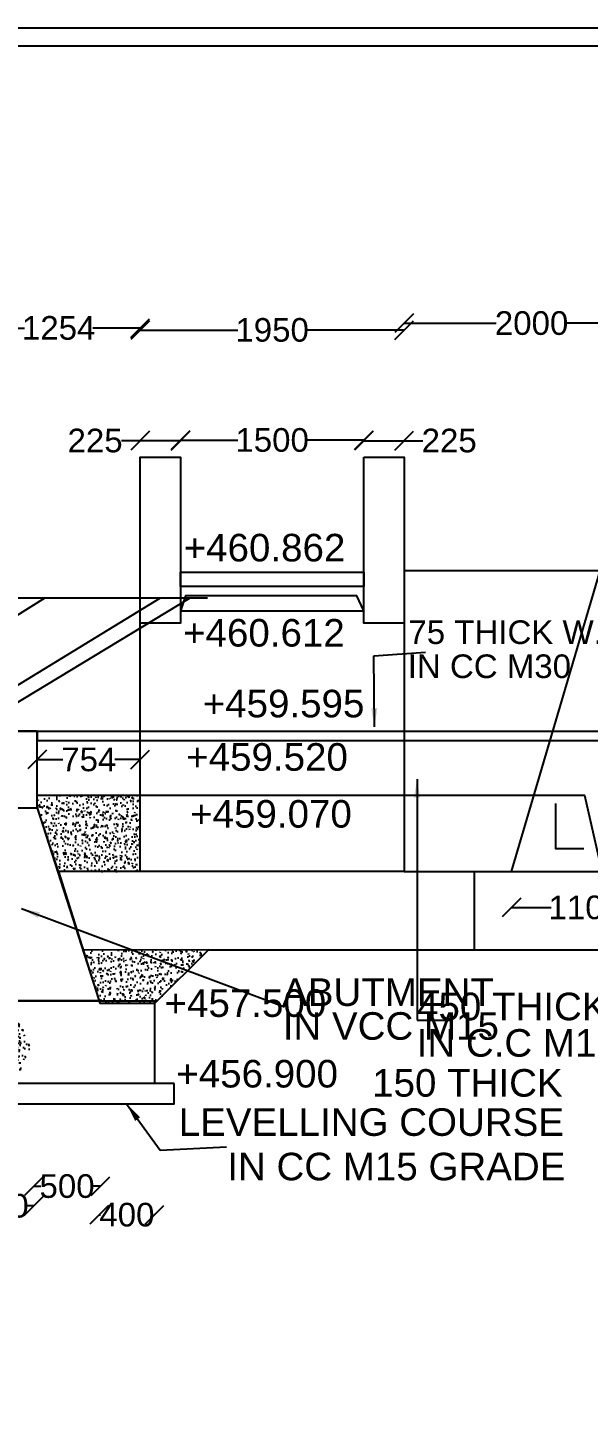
# Model space of a CAD drawing. Header units: millimetres. Extents: x 5124 to 6568637, y 2311 to 91879094.
# Drawn here: x 3500381 to 3503225, y 45954761 to 45961842 of the extents above; entities that cross this region are included whole.
import ezdxf

# ---------------------------------------------------------------- set-up
doc = ezdxf.new("R2010")
doc.units = ezdxf.units.MM
doc.header["$MEASUREMENT"] = 0
for name, color, linetype in [('DIMENSION', 7, 'Continuous'), ('DRAWING', 7, 'Continuous'), ('TEXT', 7, 'Continuous')]:
    doc.layers.add(name, color=color, linetype=linetype)
doc.styles.get("Standard").update_dxf_attribs({"font": 'arial.ttf', "height": 120})
doc.dimstyles.get("Standard").update_dxf_attribs({"dimtxt": 200, "dimasz": 110, "dimexe": 0.18, "dimexo": 0.0625, "dimgap": 0.09, "dimtad": 0, "dimtih": 1, "dimtoh": 1, "dimdec": 0, "dimzin": 0, "dimdsep": 46, "dimtxsty": 'Standard', "dimblk": 'OBLIQUE', "dimcen": 0.09, "dimse1": 1, "dimse2": 1, "dimadec": 0, "dimazin": 0, "dimtfac": 1, "dimtdec": 0, "dimtofl": 0, "dimtmove": 0, "dimatfit": 3, "dimfxl": 1, "dimtolj": 1, "dimtzin": 0, "dimarcsym": 0})

# ---------------------------------------------------------------- blocks, each defined once
blk = doc.blocks.new('_Oblique')
at = {"color": 0, "linetype": 'ByBlock', "lineweight": -2}
blk.add_line((-0.5, -0.5), (0.5, 0.5), dxfattribs=at)
blk = doc.blocks.new('*D82')
at = {"layer": 'Defpoints', "color": 0}
for p in [(3500743, 45956900.5), (3501024, 45956900.5), (3501024, 45955814)]:
    blk.add_point(p, dxfattribs=at)
at = {"layer": 'DIMENSION', "color": 0, "lineweight": -2}
for p, q in [((3500743, 45955814), (3500748.6, 45955814)), ((3501024, 45955814), (3501018.4, 45955814))]:
    blk.add_line(p, q, dxfattribs=at)
at = {"layer": 'DIMENSION', "color": 0, "lineweight": -2, "xscale": 95, "yscale": 95, "zscale": 95, "rotation": 180}
blk.add_blockref('_Oblique', (3500743, 45955814), dxfattribs=at)
at = {"layer": 'DIMENSION', "color": 0, "lineweight": -2, "xscale": 95, "yscale": 95, "zscale": 95}
blk.add_blockref('_Oblique', (3501024, 45955814), dxfattribs=at)
at = {"layer": 'DIMENSION', "color": 0, "insert": (3500883.5, 45955814), "char_height": 120, "attachment_point": 5}
blk.add_mtext('\\A1;400', dxfattribs=at)
blk = doc.blocks.new('*D70')
at = {"layer": 'Defpoints', "color": 0}
for p in [(3500410.5, 45955959), (3500410.5, 45955814), (3500748.7, 45955808.3)]:
    blk.add_point(p, dxfattribs=at)
at = {"layer": 'DIMENSION', "color": 0, "lineweight": -2}
for p, q in [((3500410.5, 45955959), (3500447.2, 45955959)), ((3500748.7, 45955959), (3500712.1, 45955959))]:
    blk.add_line(p, q, dxfattribs=at)
at = {"layer": 'DIMENSION', "color": 0, "lineweight": -2, "xscale": 95, "yscale": 95, "zscale": 95, "rotation": 180}
blk.add_blockref('_Oblique', (3500410.5, 45955959), dxfattribs=at)
at = {"layer": 'DIMENSION', "color": 0, "lineweight": -2, "xscale": 95, "yscale": 95, "zscale": 95}
blk.add_blockref('_Oblique', (3500748.7, 45955959), dxfattribs=at)
at = {"layer": 'DIMENSION', "color": 0, "insert": (3500579.6, 45955959), "char_height": 120, "attachment_point": 5}
blk.add_mtext('\\A1;500', dxfattribs=at)
blk = doc.blocks.new('*D71')
at = {"layer": 'Defpoints', "color": 0}
for p in [(3500079, 45955859), (3500079, 45955859), (3500410.5, 45955814)]:
    blk.add_point(p, dxfattribs=at)
at = {"layer": 'DIMENSION', "color": 0, "lineweight": -2}
for p, q in [((3500079, 45955859), (3500112.3, 45955859)), ((3500410.5, 45955859), (3500377.2, 45955859))]:
    blk.add_line(p, q, dxfattribs=at)
at = {"layer": 'DIMENSION', "color": 0, "lineweight": -2, "xscale": 95, "yscale": 95, "zscale": 95, "rotation": 180}
blk.add_blockref('_Oblique', (3500079, 45955859), dxfattribs=at)
at = {"layer": 'DIMENSION', "color": 0, "lineweight": -2, "xscale": 95, "yscale": 95, "zscale": 95}
blk.add_blockref('_Oblique', (3500410.5, 45955859), dxfattribs=at)
at = {"layer": 'DIMENSION', "color": 0, "insert": (3500244.8, 45955859), "char_height": 120, "attachment_point": 5}
blk.add_mtext('\\A1;500', dxfattribs=at)
blk = doc.blocks.new('*D89')
at = {"layer": 'Defpoints', "color": 0}
for p in [(3500951, 45959745.5), (3500951, 45959661), (3501155, 45959661)]:
    blk.add_point(p, dxfattribs=at)
at = {"layer": 'DIMENSION', "color": 0, "lineweight": -2}
for p, q in [((3500951, 45959745.5), (3500856, 45959745.5)), ((3501155, 45959745.5), (3500951, 45959745.5))]:
    blk.add_line(p, q, dxfattribs=at)
at = {"layer": 'DIMENSION', "color": 0, "lineweight": -2, "xscale": 95, "yscale": 95, "zscale": 95, "rotation": 180}
blk.add_blockref('_Oblique', (3500951, 45959745.5), dxfattribs=at)
at = {"layer": 'DIMENSION', "color": 0, "lineweight": -2, "xscale": 95, "yscale": 95, "zscale": 95}
blk.add_blockref('_Oblique', (3501155, 45959745.5), dxfattribs=at)
at = {"layer": 'DIMENSION', "color": 0, "insert": (3500721.8718, 45959745.5), "char_height": 120, "attachment_point": 5}
blk.add_mtext('\\A1;225', dxfattribs=at)
blk = doc.blocks.new('*D90')
at = {"layer": 'Defpoints', "color": 0}
for p in [(3502086.5, 45959748.5), (3501155, 45959661), (3502086.5, 45959661)]:
    blk.add_point(p, dxfattribs=at)
at = {"layer": 'DIMENSION', "color": 0, "lineweight": -2}
for p, q in [((3501155, 45959748.5), (3501447.3, 45959748.5)), ((3502086.5, 45959748.5), (3501794.2, 45959748.5))]:
    blk.add_line(p, q, dxfattribs=at)
at = {"layer": 'DIMENSION', "color": 0, "lineweight": -2, "xscale": 95, "yscale": 95, "zscale": 95, "rotation": 180}
blk.add_blockref('_Oblique', (3501155, 45959748.5), dxfattribs=at)
at = {"layer": 'DIMENSION', "color": 0, "lineweight": -2, "xscale": 95, "yscale": 95, "zscale": 95}
blk.add_blockref('_Oblique', (3502086.5, 45959748.5), dxfattribs=at)
at = {"layer": 'DIMENSION', "color": 0, "insert": (3501620.8, 45959748.5), "char_height": 120, "attachment_point": 5}
blk.add_mtext('\\A1;1500', dxfattribs=at)
blk = doc.blocks.new('*D91')
at = {"layer": 'Defpoints', "color": 0}
for p in [(3502290.5, 45959745.5), (3502086.5, 45959661), (3502290.5, 45959661)]:
    blk.add_point(p, dxfattribs=at)
at = {"layer": 'DIMENSION', "color": 0, "lineweight": -2}
for p, q in [((3502086.5, 45959745.5), (3502290.5, 45959745.5)), ((3502290.5, 45959745.5), (3502385.5, 45959745.5))]:
    blk.add_line(p, q, dxfattribs=at)
at = {"layer": 'DIMENSION', "color": 0, "lineweight": -2, "xscale": 95, "yscale": 95, "zscale": 95, "rotation": 180}
blk.add_blockref('_Oblique', (3502086.5, 45959745.5), dxfattribs=at)
at = {"layer": 'DIMENSION', "color": 0, "lineweight": -2, "xscale": 95, "yscale": 95, "zscale": 95}
blk.add_blockref('_Oblique', (3502290.5, 45959745.5), dxfattribs=at)
at = {"layer": 'DIMENSION', "color": 0, "insert": (3502519.6282, 45959745.5), "char_height": 120, "attachment_point": 5}
blk.add_mtext('\\A1;225', dxfattribs=at)
blk = doc.blocks.new('*D92')
at = {"layer": 'Defpoints', "color": 0}
for p in [(3502290.5, 45960307.5), (3500951, 45959661), (3502290.5, 45959661)]:
    blk.add_point(p, dxfattribs=at)
at = {"layer": 'DIMENSION', "color": 0, "lineweight": -2}
for p, q in [((3500951, 45960307.5), (3501447.3, 45960307.5)), ((3502290.5, 45960307.5), (3501794.2, 45960307.5))]:
    blk.add_line(p, q, dxfattribs=at)
at = {"layer": 'DIMENSION', "color": 0, "lineweight": -2, "xscale": 95, "yscale": 95, "zscale": 95, "rotation": 180}
blk.add_blockref('_Oblique', (3500951, 45960307.5), dxfattribs=at)
at = {"layer": 'DIMENSION', "color": 0, "lineweight": -2, "xscale": 95, "yscale": 95, "zscale": 95}
blk.add_blockref('_Oblique', (3502290.5, 45960307.5), dxfattribs=at)
at = {"layer": 'DIMENSION', "color": 0, "insert": (3501620.8, 45960307.5), "char_height": 120, "attachment_point": 5}
blk.add_mtext('\\A1;1950', dxfattribs=at)
blk = doc.blocks.new('*D93')
at = {"layer": 'Defpoints', "color": 0}
for p in [(3500123, 45960322.5), (3500123, 45960317.5), (3500951, 45960307.5)]:
    blk.add_point(p, dxfattribs=at)
at = {"layer": 'DIMENSION', "color": 0, "lineweight": -2}
for p, q in [((3500123, 45960317.5), (3500363.6, 45960317.5)), ((3500951, 45960317.5), (3500710.4, 45960317.5))]:
    blk.add_line(p, q, dxfattribs=at)
at = {"layer": 'DIMENSION', "color": 0, "lineweight": -2, "xscale": 95, "yscale": 95, "zscale": 95, "rotation": 180}
blk.add_blockref('_Oblique', (3500123, 45960317.5), dxfattribs=at)
at = {"layer": 'DIMENSION', "color": 0, "lineweight": -2, "xscale": 95, "yscale": 95, "zscale": 95}
blk.add_blockref('_Oblique', (3500951, 45960317.5), dxfattribs=at)
at = {"layer": 'DIMENSION', "color": 0, "insert": (3500537, 45960317.5), "char_height": 120, "attachment_point": 5}
blk.add_mtext('\\A1;1254', dxfattribs=at)
blk = doc.blocks.new('*D94')
at = {"layer": 'Defpoints', "color": 0}
for p in [(3503585.5, 45960342), (3502290.5, 45960307.5), (3503585.5, 45959085)]:
    blk.add_point(p, dxfattribs=at)
at = {"layer": 'DIMENSION', "color": 0, "lineweight": -2}
for p, q in [((3502290.5, 45960342), (3502757.91, 45960342)), ((3503585.5, 45960342), (3503118.09, 45960342))]:
    blk.add_line(p, q, dxfattribs=at)
at = {"layer": 'DIMENSION', "color": 0, "lineweight": -2, "xscale": 95, "yscale": 95, "zscale": 95, "rotation": 180}
blk.add_blockref('_Oblique', (3502290.5, 45960342), dxfattribs=at)
at = {"layer": 'DIMENSION', "color": 0, "lineweight": -2, "xscale": 95, "yscale": 95, "zscale": 95}
blk.add_blockref('_Oblique', (3503585.5, 45960342), dxfattribs=at)
at = {"layer": 'DIMENSION', "color": 0, "insert": (3502938, 45960342), "char_height": 120, "attachment_point": 5}
blk.add_mtext('\\A1;2000', dxfattribs=at)
blk = doc.blocks.new('*D99')
at = {"layer": 'Defpoints', "color": 0}
for p in [(3502835.5, 45957557), (3503585.5, 45957557), (3503585.5, 45957374.5)]:
    blk.add_point(p, dxfattribs=at)
at = {"layer": 'DIMENSION', "color": 0, "lineweight": -2}
for p, q in [((3502835.5, 45957374.5), (3503037.1, 45957374.5)), ((3503585.5, 45957374.5), (3503383.9, 45957374.5))]:
    blk.add_line(p, q, dxfattribs=at)
at = {"layer": 'DIMENSION', "color": 0, "lineweight": -2, "xscale": 95, "yscale": 95, "zscale": 95, "rotation": 180}
blk.add_blockref('_Oblique', (3502835.5, 45957374.5), dxfattribs=at)
at = {"layer": 'DIMENSION', "color": 0, "lineweight": -2, "xscale": 95, "yscale": 95, "zscale": 95}
blk.add_blockref('_Oblique', (3503585.5, 45957374.5), dxfattribs=at)
at = {"layer": 'DIMENSION', "color": 0, "insert": (3503210.5, 45957374.5), "char_height": 120, "attachment_point": 5}
blk.add_mtext('\\A1;1100', dxfattribs=at)
blk = doc.blocks.new('*D100')
at = {"layer": 'Defpoints', "color": 0}
for p in [(3500428.5, 45958126), (3500951, 45958126), (3500951, 45958126)]:
    blk.add_point(p, dxfattribs=at)
at = {"layer": 'DIMENSION', "color": 0, "lineweight": -2}
for p, q in [((3500428.5, 45958126), (3500557.8, 45958126)), ((3500951, 45958126), (3500821.7, 45958126))]:
    blk.add_line(p, q, dxfattribs=at)
at = {"layer": 'DIMENSION', "color": 0, "lineweight": -2, "xscale": 95, "yscale": 95, "zscale": 95, "rotation": 180}
blk.add_blockref('_Oblique', (3500428.5, 45958126), dxfattribs=at)
at = {"layer": 'DIMENSION', "color": 0, "lineweight": -2, "xscale": 95, "yscale": 95, "zscale": 95}
blk.add_blockref('_Oblique', (3500951, 45958126), dxfattribs=at)
at = {"layer": 'DIMENSION', "color": 0, "insert": (3500689.8, 45958126), "char_height": 120, "attachment_point": 5}
blk.add_mtext('\\A1;754', dxfattribs=at)

msp = doc.modelspace()

# ---------------------------------------------------------------- hatches: boundary and pattern name
at = {"layer": 'DRAWING'}
h = msp.add_hatch(dxfattribs=at)
h.set_pattern_fill('AR-CONC,_O', color=256, scale=10)
h.set_pattern_definition([(50, (-73310.5, -2821.5), (71.72601826, -6.2752135), [7.5, -82.5]), (355, (-73310.5, -2821.5), (-13.87513336, 75.21921337), [6, -66]), (100.4514, (-73304.52, -2822.02), (57.85093817, 68.94395421), [6.374019, -70.1142112]), (46.1842, (-73310.5, -2801.5), (106.72410486, -16.55190143), [11.25, -123.75]), (96.6356, (-73301.61, -2802.88), (93.46627055, 97.4117871), [9.5610288, -105.1713]), (351.1842, (-73310.5, -2801.5), (93.46619451, 97.4118601), [9, -99]), (21, (-73300.5, -2806.5), (59.69070521, -40.26188907), [7.5, -82.5]), (326, (-73300.5, -2806.5), (24.33153319, 72.5150045), [6, -66]), (71.4514, (-73295.526, -2809.855), (84.02226286, 32.25304967), [6.374019, -70.1142112]), (37.5, (-73310.5, -2821.5), (1.215985532, 33.289385383), [0, -65.2, 0, -67, 0, -66.25]), (7.5, (-73310.5, -2821.5), (26.306953744, 39.441171188), [0, -38.2, 0, -63.7, 0, -25.25]), (327.5, (-73332.8, -2821.5), (53.382243617, -2.255487173), [0, -25, 0, -78, 0, -103.5]), (317.5, (-73342.8, -2821.5), (58.318616934, 10.010498233), [0, -32.5, 0, -51.8, 0, -73.5])])
h.paths.add_polyline_path([(3500428.5, 45957945.5), (3500428.5, 45957884), (3500536, 45957557), (3500951, 45957557), (3500951, 45957945.5)])
h.paths.add_polyline_path([(3501025.5, 45956889.5), (3501297.5, 45957160), (3500661.7, 45957158.4), (3500746.5, 45956889.5)])
h = msp.add_hatch(dxfattribs=at)
h.set_pattern_fill('AR-CONC,_O', color=256, scale=10)
h.set_pattern_definition([(130, (6930386.577, 1307.183), (-71.72601826, -6.2752135), [7.5, -82.5]), (185, (6930386.58, 1307.18), (13.87513336, 75.21921337), [6, -66]), (79.5486, (6930380.6, 1306.66), (-57.85093817, 68.94395421), [6.374019, -70.1142112]), (133.8158, (6930386.58, 1327.18), (-106.72410486, -16.55190143), [11.25, -123.75]), (83.3644, (6930377.68, 1325.8), (-93.46627055, 97.4117871), [9.5610288, -105.1713]), (188.8158, (6930386.58, 1327.18), (-93.46619451, 97.4118601), [9, -99]), (159, (6930376.577, 1322.183), (-59.69070521, -40.26188907), [7.5, -82.5]), (214, (6930376.58, 1322.18), (-24.33153319, 72.5150045), [6, -66]), (108.5486, (6930371.6, 1318.83), (-84.02226286, 32.25304967), [6.374019, -70.1142112]), (142.5, (6930386.577, 1307.183), (-1.215985532, 33.289385383), [0, -65.2, 0, -67, 0, -66.25]), (172.5, (6930386.577, 1307.183), (-26.306953744, 39.441171188), [0, -38.2, 0, -63.7, 0, -25.25]), (212.5, (6930408.877, 1307.183), (-53.382243617, -2.255487173), [0, -25, 0, -78, 0, -103.5]), (222.5, (6930418.877, 1307.183), (-58.318616934, 10.010498233), [0, -32.5, 0, -51.8, 0, -73.5])])
h.paths.add_polyline_path([(3500387.6, 45956668.7, -1), (3500030.6, 45956668.7, -1)])

# ---------------------------------------------------------------- linework, layer by layer
for points in [[(3470047, 45961842), (3521724, 45961842), (3521724, 45927654), (3470047, 45927654)], [(3470137.5, 45961751.5), (3521633.5, 45961751.5), (3521633.5, 45927744.5), (3470137.5, 45927744.5)], [(3502086.5, 45959661), (3502290.5, 45959661), (3502290.5, 45958819), (3502086.5, 45958819)], [(3501155, 45959078.5), (3502086.5, 45959078.5), (3502086.5, 45959004.5), (3501155, 45959004.5)], [(3501155, 45958880.5), (3502086.5, 45958880.5), (3502051.5, 45958958), (3501181.5, 45958958)], [(3500743, 45956900.5), (3499404, 45956900.5), (3499747, 45957881.5), (3500428.5, 45957881.5)], [(3501024, 45956481), (3499142, 45956481), (3499142, 45956900.5), (3501024, 45956900.5)], [(3501124, 45956481), (3499033.5, 45956481), (3499033.5, 45956377), (3501124, 45956377)]]:
    msp.add_lwpolyline(points, close=True, dxfattribs=at)
for points in [[(3500951, 45957557), (3500951, 45959661), (3501155, 45959661), (3501155, 45958819), (3500951, 45958819)], [(3500428.5, 45958270), (3500428.5, 45958223), (3503585.5, 45958223), (3503585.5, 45958306.5), (3503585.5, 45959085), (3502290.5, 45959085), (3502290.5, 45957557), (3500536, 45957557), (3500428.5, 45957884), (3500428.5, 45958223)], [(3502835.5, 45957557), (3503286.5, 45959085)], [(3491055.5, 45955728.5), (3495890.5, 45955728.5), (3501204, 45958947)], [(3491055.5, 45955790.5), (3495890.5, 45955790.5), (3501053.5, 45958947)], [(3491055.5, 45958947), (3501292.5, 45958947)], [(3500468, 45958947), (3495436.5, 45955790.5)], [(3501155, 45958880.5), (3502086.5, 45958880.5)], [(3500428.5, 45957881.5), (3500428.5, 45958270), (3499875.5, 45958270), (3499875.5, 45957308.5)], [(3500428.5, 45957945.5), (3500951, 45957945.5), (3503206.5, 45957945.5), (3503294, 45957557), (3503576, 45957557)], [(3503060, 45957902), (3503060, 45957674), (3503203.5, 45957674)], [(3500536, 45957557), (3500746.5, 45956889.5), (3501025.5, 45956889.5), (3501297.5, 45957160), (3500661.7, 45957158.4)], [(3501297.5, 45957160), (3503734, 45957160), (3503734, 45957557)], [(3502290.5, 45957557), (3503734, 45957557)], [(3502647, 45957557), (3502647, 45957160)]]:
    msp.add_lwpolyline(points, dxfattribs=at)
at = {"layer": 'DRAWING', "const_width": 10}
msp.add_lwpolyline([(3503585.5, 45958270), (3491055.5, 45958270)], dxfattribs=at)

# ---------------------------------------------------------------- texts
at = {"layer": 'DRAWING'}
for s, height, p in [('+460.862', 140, (3501171.4, 45959132.3)), ('+460.612', 140, (3501168.4, 45958699.8)), ('75 THICK W.C', 120, (3502312.7, 45958712.8)), ('IN CC M30', 120, (3502309.4, 45958539.9)), ('+459.595', 140, (3501268.2, 45958340.3)), ('+459.520', 140, (3501184.4, 45958069.3)), ('+459.070', 140, (3501204.4, 45957780.3))]:
    msp.add_text(s, height=height, dxfattribs=at).set_placement(p)
at = {"layer": 'TEXT'}
for s, p in [('ABUTMENT', (3501671.5, 45956874.6)), ('+457.500', (3501074.5, 45956819)), ('450 THICK APRON ', (3502356.5, 45956802)), ('IN VCC M15', (3501674.7, 45956702.9)), ('IN C.C M15 GRADE', (3502354.5, 45956616.9)), ('+456.900', (3501134, 45956460.5)), ('150 THICK', (3502128.5, 45956413.9)), ('LEVELLING COURSE', (3501146.4, 45956214.9)), ('IN CC M15 GRADE', (3501393.1, 45955989.1))]:
    msp.add_text(s, height=140, dxfattribs=at).set_placement(p)

# ---------------------------------------------------------------- dimensions: what is measured, and where the dimension line sits
at = {"layer": 'DIMENSION'}
for base, p1, p2, text, picture, middle in [((3500123, 45960317.5), (3500951, 45960307.5), (3500123, 45960322.5), '1254', '*D93', (3500537, 45960317.5)), ((3503585.5, 45960342), (3502290.5, 45960307.5), (3503585.5, 45959085), '2000', '*D94', (3502938, 45960342)), ((3502290.5, 45960307.5), (3500951, 45959661), (3502290.5, 45959661), '1950', '*D92', (3501620.8, 45960307.5)), ((3502086.5, 45959748.5), (3501155, 45959661), (3502086.5, 45959661), '1500', '*D90', (3501620.8, 45959748.5)), ((3500951, 45959745.5), (3501155, 45959661), (3500951, 45959661), '225', '*D89', (3500721.9, 45959745.5)), ((3502290.5, 45959745.5), (3502086.5, 45959661), (3502290.5, 45959661), '225', '*D91', (3502519.6, 45959745.5)), ((3500951, 45958126), (3500428.5, 45958126), (3500951, 45958126), '754', '*D100', (3500689.8, 45958126)), ((3503585.5, 45957374.5), (3502835.5, 45957557), (3503585.5, 45957557), '1100', '*D99', (3503210.5, 45957374.5))]:
    dim = msp.add_linear_dim(base=base, p1=p1, p2=p2, text=text, dimstyle='Standard', override={"dimasz": 95, "dimarcsym": 1}, dxfattribs=at)
    dim.commit()
    dim.dimension.update_dxf_attribs({"geometry": picture, "text_midpoint": middle})
for base, p1, p2, text, picture, middle in [((3501024, 45955814), (3500743, 45956900.5), (3501024, 45956900.5), '400', '*D82', (3500883.5, 45955814)), ((3500410.5, 45955959), (3500748.7, 45955808.3), (3500410.5, 45955814), '500', '*D70', (3500579.6, 45955959)), ((3500079, 45955859), (3500410.5, 45955814), (3500079, 45955859), '500', '*D71', (3500244.8, 45955859))]:
    dim = msp.add_linear_dim(base=base, p1=p1, p2=p2, angle=180, text=text, dimstyle='Standard', override={"dimasz": 95, "dimarcsym": 1}, dxfattribs=at)
    dim.commit()
    dim.dimension.update_dxf_attribs({"geometry": picture, "text_midpoint": middle})

# ---------------------------------------------------------------- leaders
at = {"layer": 'DRAWING'}
for points in [[(3502140, 45958292), (3502137.5, 45958652.5), (3502399, 45958671)], [(3502356.5, 45958027), (3502356.5, 45956802), (3502535.5, 45956802)], [(3500347.8, 45957369), (3501684, 45956869.5)], [(3500882, 45956377), (3501052.5, 45956141.5), (3501389.5, 45956159.5)]]:
    msp.add_leader(points, dimstyle='Standard', override={"dimasz": 95, "dimgap": 0.09, "dimtad": 0, "dimarcsym": 1}, dxfattribs=at)

doc.saveas('drawing.dxf')
